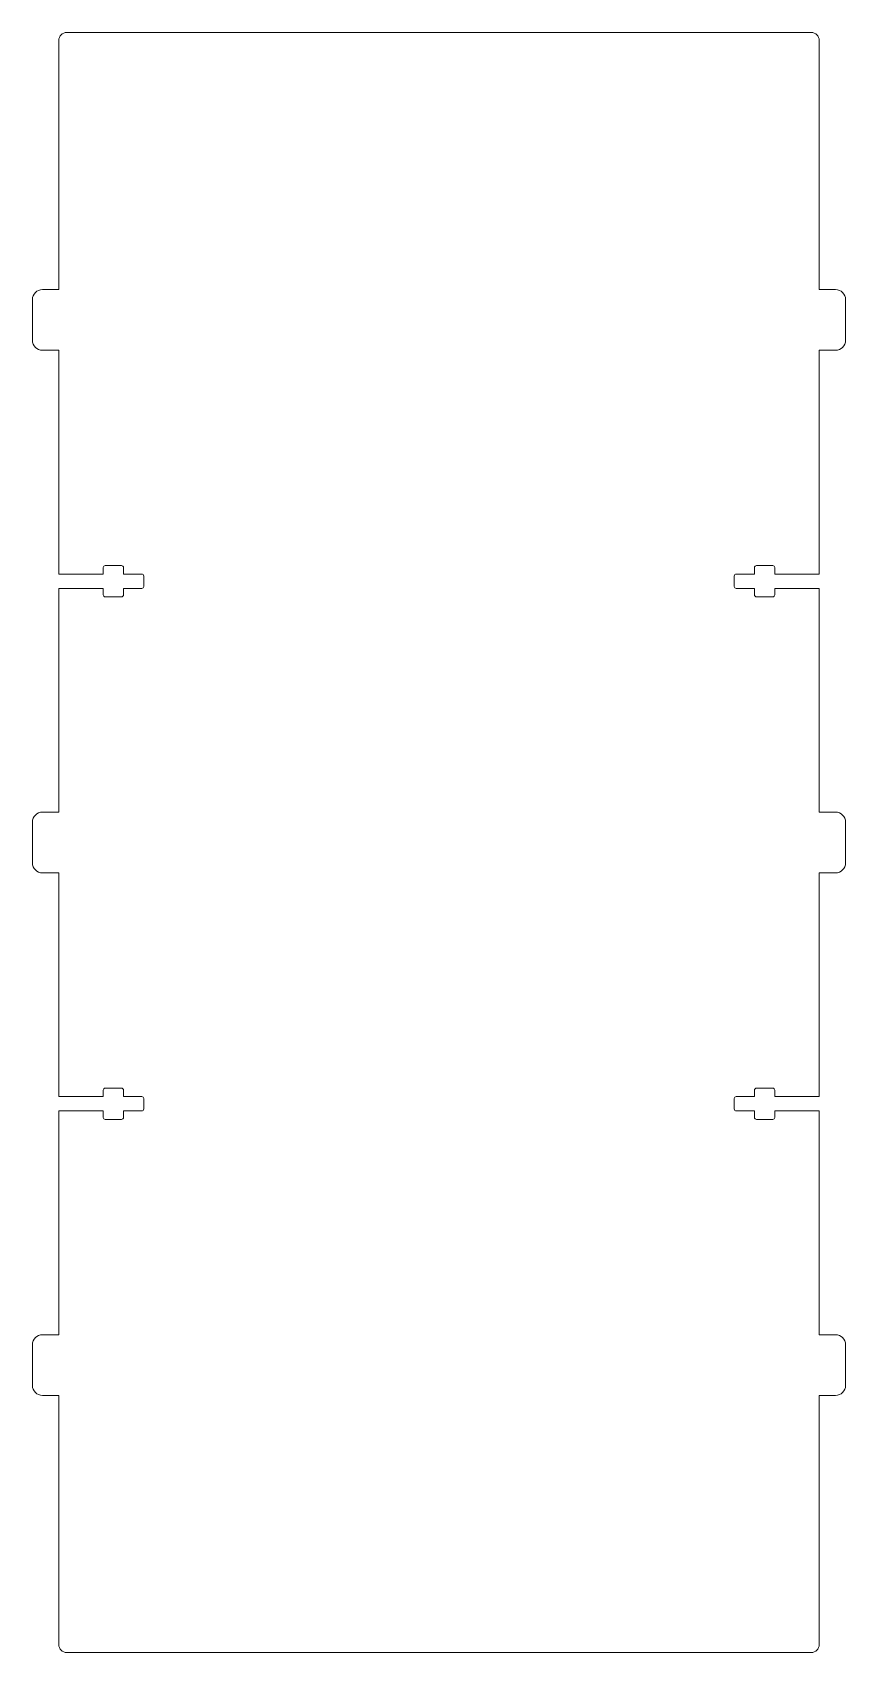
# Model space of a CAD drawing. Header units: millimetres. Extents: x -6 to 194, y 0 to 400.
import ezdxf

# ---------------------------------------------------------------- set-up
doc = ezdxf.new("R2010")
doc.units = ezdxf.units.MM

msp = doc.modelspace()

# ---------------------------------------------------------------- linework, layer by layer
at = {"color": 7, "linetype": 'Continuous', "lineweight": 15}
for p, q in [((185.8, 400.05), (2, 400.05)), ((0, 398.05), (0, 336.55)), ((187.8, 336.55), (187.8, 398.05)), ((0, 336.55), (-4, 336.55)), ((191.8, 336.55), (187.8, 336.55)), ((-6.5, 334.05), (-6.5, 324.05)), ((194.3, 324.05), (194.3, 334.05)), ((-4, 321.55), (0, 321.55)), ((0, 321.55), (0, 266.3125)), ((187.8, 266.3125), (187.8, 321.55)), ((187.8, 321.55), (191.8, 321.55)), ((11.5, 268.3975), (15.5, 268.3975)), ((172.3, 268.3975), (176.3, 268.3975)), ((0, 266.3125), (11, 266.3125)), ((11, 266.3125), (11, 267.8975)), ((16, 267.8975), (16, 266.3125)), ((16, 266.3125), (20.5, 266.3125)), ((21, 265.8125), (21, 263.2625)), ((166.8, 263.2625), (166.8, 265.8125)), ((167.3, 266.3125), (171.8, 266.3125)), ((171.8, 266.3125), (171.8, 267.8975)), ((176.8, 267.8975), (176.8, 266.3125)), ((176.8, 266.3125), (187.8, 266.3125)), ((0, 262.7625), (0, 207.525)), ((11, 262.7625), (0, 262.7625)), ((11, 261.1775), (11, 262.7625)), ((15.5, 260.6775), (11.5, 260.6775)), ((16, 262.7625), (16, 261.1775)), ((20.5, 262.7625), (16, 262.7625)), ((171.8, 262.7625), (167.3, 262.7625)), ((171.8, 261.1775), (171.8, 262.7625)), ((176.3, 260.6775), (172.3, 260.6775)), ((176.8, 262.7625), (176.8, 261.1775)), ((187.8, 262.7625), (176.8, 262.7625)), ((187.8, 207.525), (187.8, 262.7625)), ((-6.5, 205.025), (-6.5, 195.025)), ((0, 207.525), (-4, 207.525)), ((191.8, 207.525), (187.8, 207.525)), ((194.3, 195.025), (194.3, 205.025)), ((-4, 192.525), (0, 192.525)), ((0, 192.525), (0, 137.2875)), ((187.8, 192.525), (191.8, 192.525)), ((187.8, 137.2875), (187.8, 192.525)), ((0, 137.2875), (11, 137.2875)), ((11, 137.2875), (11, 138.8725)), ((11.5, 139.3725), (15.5, 139.3725)), ((16, 138.8725), (16, 137.2875)), ((16, 137.2875), (20.5, 137.2875)), ((21, 136.7875), (21, 134.2375)), ((166.8, 134.2375), (166.8, 136.7875)), ((167.3, 137.2875), (171.8, 137.2875)), ((171.8, 137.2875), (171.8, 138.8725)), ((172.3, 139.3725), (176.3, 139.3725)), ((176.8, 138.8725), (176.8, 137.2875)), ((176.8, 137.2875), (187.8, 137.2875)), ((11, 133.7375), (0, 133.7375)), ((0, 133.7375), (0, 78.5)), ((11, 132.1525), (11, 133.7375)), ((16, 133.7375), (16, 132.1525)), ((20.5, 133.7375), (16, 133.7375)), ((171.8, 133.7375), (167.3, 133.7375)), ((171.8, 132.1525), (171.8, 133.7375)), ((176.8, 133.7375), (176.8, 132.1525)), ((187.8, 133.7375), (176.8, 133.7375)), ((187.8, 78.5), (187.8, 133.7375)), ((15.5, 131.6525), (11.5, 131.6525)), ((176.3, 131.6525), (172.3, 131.6525)), ((0, 78.5), (-4, 78.5)), ((191.8, 78.5), (187.8, 78.5)), ((-6.5, 76), (-6.5, 66)), ((194.3, 66), (194.3, 76)), ((-4, 63.5), (0, 63.5)), ((0, 63.5), (0, 2)), ((187.8, 63.5), (191.8, 63.5)), ((187.8, 2), (187.8, 63.5)), ((2, 0), (185.8, 0))]:
    msp.add_line(p, q, dxfattribs=at)
for centre, radius, start, end in [((2, 398.05), 2, 90, 180), ((185.8, 398.05), 2, 360, 90), ((-4, 334.05), 2.5, 90, 180), ((191.8, 334.05), 2.5, 0, 90), ((-4, 324.05), 2.5, 180, 270), ((191.8, 324.05), 2.5, 270, 0), ((11.5, 267.8975), 0.5, 90, 180), ((15.5, 267.8975), 0.5, 0, 90), ((172.3, 267.8975), 0.5, 90, 180), ((176.3, 267.8975), 0.5, 0, 90), ((20.5, 265.8125), 0.5, 0, 90), ((167.3, 265.8125), 0.5, 90, 180), ((11.5, 261.1775), 0.5, 180, 270), ((15.5, 261.1775), 0.5, 270, 0), ((20.5, 263.2625), 0.5, 270, 360), ((167.3, 263.2625), 0.5, 180, 270), ((172.3, 261.1775), 0.5, 180, 270), ((176.3, 261.1775), 0.5, 270, 360), ((-4, 205.025), 2.5, 90, 180), ((191.8, 205.025), 2.5, 0, 90), ((-4, 195.025), 2.5, 180, 270), ((191.8, 195.025), 2.5, 270, 0), ((11.5, 138.8725), 0.5, 90, 180), ((15.5, 138.8725), 0.5, 0, 90), ((20.5, 136.7875), 0.5, 360, 90), ((167.3, 136.7875), 0.5, 90, 180), ((172.3, 138.8725), 0.5, 90, 180), ((176.3, 138.8725), 0.5, 360, 90), ((11.5, 132.1525), 0.5, 180, 270), ((15.5, 132.1525), 0.5, 270, 360), ((20.5, 134.2375), 0.5, 270, 360), ((167.3, 134.2375), 0.5, 180, 270), ((172.3, 132.1525), 0.5, 180, 270), ((176.3, 132.1525), 0.5, 270, 360), ((-4, 76), 2.5, 90, 180), ((191.8, 76), 2.5, 0, 90), ((-4, 66), 2.5, 180, 270), ((191.8, 66), 2.5, 270, 0), ((2, 2), 2, 180, 270), ((185.8, 2), 2, 270, 0)]:
    msp.add_arc(centre, radius, start, end, dxfattribs=at)

doc.saveas('drawing.dxf')
